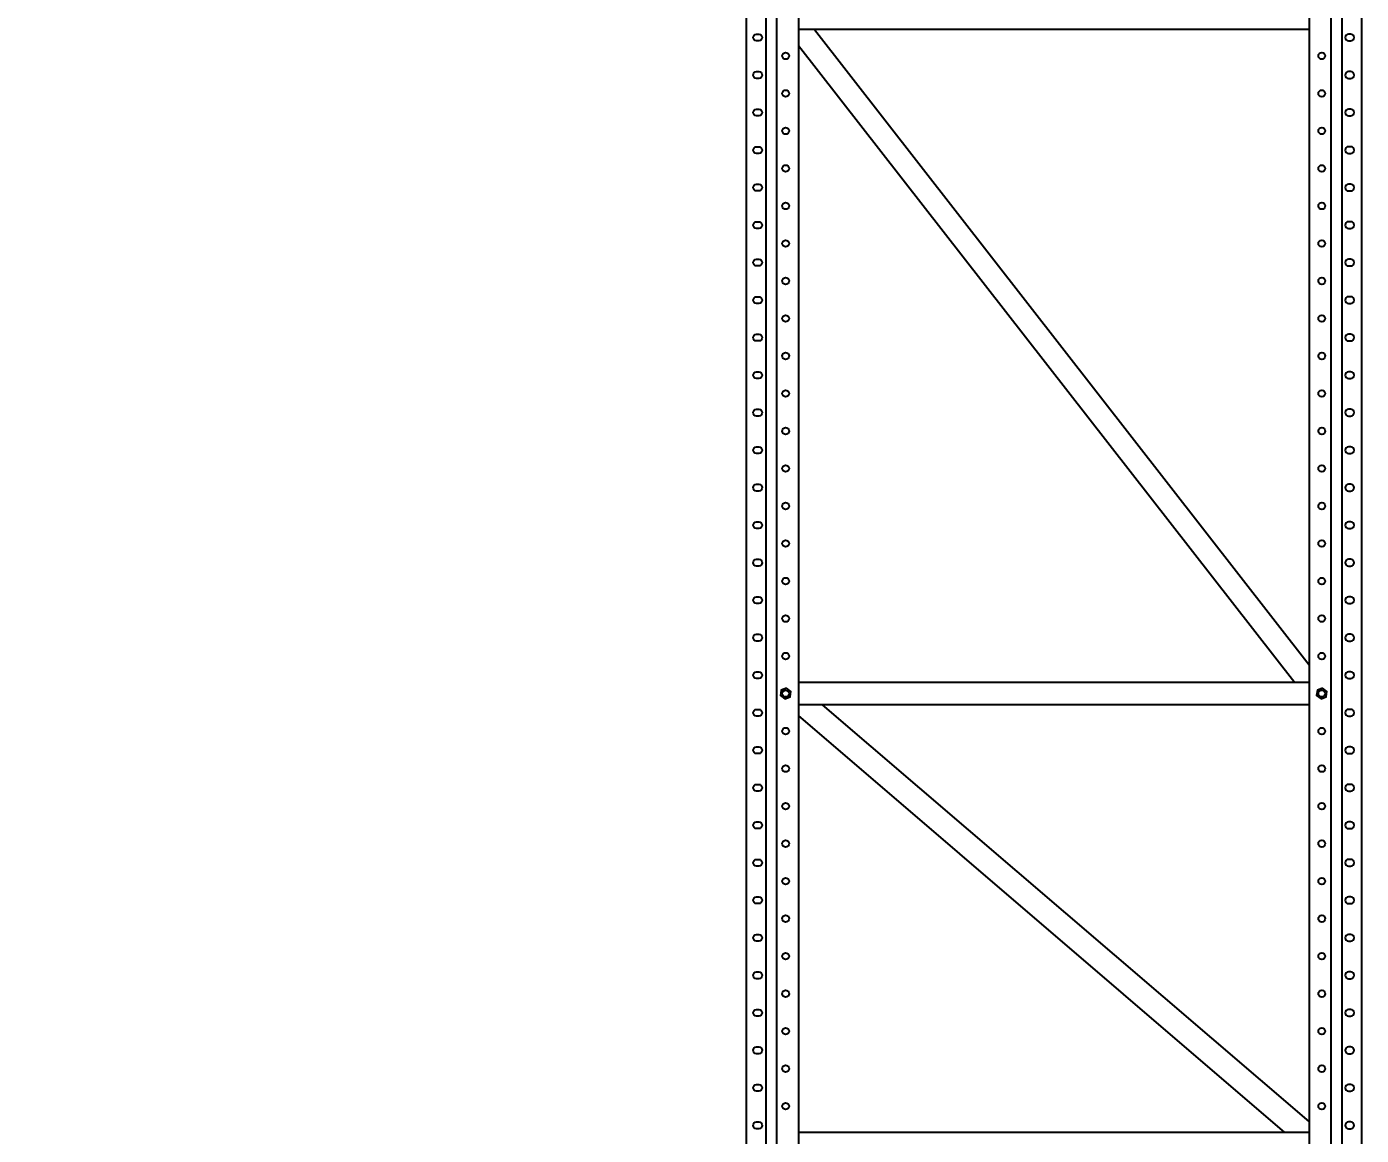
# Model space of a CAD drawing. Header units: millimetres. Extents: x 2596 to 53213, y 1175 to 12446.
# Drawn here: x 29095 to 30874, y 3067 to 4545 of the extents above; entities that cross this region are included whole.
import ezdxf

# ---------------------------------------------------------------- set-up
doc = ezdxf.new("R2010")
doc.units = ezdxf.units.MM
doc.linetypes.add('LIN0', pattern=[0])
doc.layers.add('MONTANTE', color=170, linetype='LIN0', lineweight=25)
doc.styles.add('DIM', font='dim.shx')
doc.dimstyles.new('200 - Planta Baixal', dxfattribs={"dimscale": 1.2, "dimtxt": 200, "dimasz": 50, "dimexe": 1.25, "dimexo": 40, "dimgap": 20, "dimtad": 1, "dimdec": 0, "dimzin": 9, "dimdsep": 46, "dimtxsty": 'DIM', "dimblk": 'OBLIQUE', "dimcen": 2.5, "dimclrd": 256, "dimclre": 256, "dimclrt": 256, "dimadec": 0, "dimazin": 0, "dimtfac": 1, "dimtdec": 0, "dimtmove": 0, "dimatfit": 0, "dimldrblk": 'OBLIQUE', "dimfxl": 0.04, "dimtolj": 1, "dimtzin": 1, "dimarcsym": 0})

# ---------------------------------------------------------------- blocks, each defined once
blk = doc.blocks.new('_Oblique')
at = {"color": 0, "linetype": 'ByBlock', "lineweight": -2}
blk.add_line((-0.5, -0.5), (0.5, 0.5), dxfattribs=at)
blk = doc.blocks.new('*D40')
at = {"lineweight": -2, "transparency": 16777216}
for p, q in [((30005.8, 10556.3), (28770.2, 10556.3)), ((28771.7, 1756.3), (28771.7, 10556.3)), ((30003.2, 1756.3), (28770.2, 1756.3))]:
    blk.add_line(p, q, dxfattribs=at)
at = {"layer": 'Defpoints', "color": 0, "transparency": 16777216}
for p in [(28771.7, 10556.3), (30053.8, 10556.3), (30051.2, 1756.3)]:
    blk.add_point(p, dxfattribs=at)
at = {"lineweight": -2, "transparency": 16777216, "xscale": 60, "yscale": 60, "zscale": 60}
for p, rotation in [((28771.7, 10556.3), 90), ((28771.7, 1756.3), 270)]:
    blk.add_blockref('_Oblique', p, dxfattribs=dict(at, rotation=rotation))
at = {"transparency": 16777216, "insert": (28627.7, 6156.3), "char_height": 240, "attachment_point": 5, "rotation": 90, "style": 'DIM'}
blk.add_mtext('\\A1;B', dxfattribs=at)
blk = doc.blocks.new('*U5')
at = {"layer": 'MONTANTE'}
for p, q in [((-872.6, 8804.8), (-872.6, 64.7)), ((-846.5, 8804.8), (-846.5, 64.7)), ((-832.1, 8804.8), (-832.1, 4.8)), ((-802.9, 8804.8), (-802.9, 4.8)), ((-122.4, 8804.8), (-122.4, 4.8)), ((-93.2, 8804.8), (-93.2, 4.8)), ((-78.8, 8804.8), (-78.8, 64.7)), ((-52.6, 8804.8), (-52.6, 64.7)), ((-122.4, 2789.7), (-802.9, 2789.7)), ((-122.4, 2789.7), (-802.9, 2789.7)), ((-781.6, 2789.7), (-122.4, 1943.2)), ((-802.9, 2768.6), (-141.4, 1919.7)), ((-122.4, 1919.7), (-802.9, 1919.7)), ((-122.4, 1889.7), (-802.9, 1889.7)), ((-122.4, 1334.2), (-770.6, 1889.7)), ((-154.7, 1319.7), (-802.9, 1875.3)), ((-122.4, 1319.7), (-802.9, 1319.7))]:
    blk.add_line(p, q, dxfattribs=at)
for points in [[(-855.7, 2774.7), (-858.7, 2774.7, -1), (-858.7, 2783.7), (-855.7, 2783.7, -1)], [(-69.6, 2774.7), (-66.6, 2774.7, 1), (-66.6, 2783.7), (-69.6, 2783.7, 1)], [(-855.7, 2724.7), (-858.7, 2724.7, -1), (-858.7, 2733.7), (-855.7, 2733.7, -1)], [(-69.6, 2724.7), (-66.6, 2724.7, 1), (-66.6, 2733.7), (-69.6, 2733.7, 1)], [(-855.7, 2674.7), (-858.7, 2674.7, -1), (-858.7, 2683.7), (-855.7, 2683.7, -1)], [(-69.6, 2674.7), (-66.6, 2674.7, 1), (-66.6, 2683.7), (-69.6, 2683.7, 1)], [(-855.7, 2624.7), (-858.7, 2624.7, -1), (-858.7, 2633.7), (-855.7, 2633.7, -1)], [(-69.6, 2624.7), (-66.6, 2624.7, 1), (-66.6, 2633.7), (-69.6, 2633.7, 1)], [(-855.7, 2574.7), (-858.7, 2574.7, -1), (-858.7, 2583.7), (-855.7, 2583.7, -1)], [(-69.6, 2574.7), (-66.6, 2574.7, 1), (-66.6, 2583.7), (-69.6, 2583.7, 1)], [(-855.7, 2524.7), (-858.7, 2524.7, -1), (-858.7, 2533.7), (-855.7, 2533.7, -1)], [(-69.6, 2524.7), (-66.6, 2524.7, 1), (-66.6, 2533.7), (-69.6, 2533.7, 1)], [(-855.7, 2474.7), (-858.7, 2474.7, -1), (-858.7, 2483.7), (-855.7, 2483.7, -1)], [(-69.6, 2474.7), (-66.6, 2474.7, 1), (-66.6, 2483.7), (-69.6, 2483.7, 1)], [(-855.7, 2424.7), (-858.7, 2424.7, -1), (-858.7, 2433.7), (-855.7, 2433.7, -1)], [(-69.6, 2424.7), (-66.6, 2424.7, 1), (-66.6, 2433.7), (-69.6, 2433.7, 1)], [(-855.7, 2374.7), (-858.7, 2374.7, -1), (-858.7, 2383.7), (-855.7, 2383.7, -1)], [(-69.6, 2374.7), (-66.6, 2374.7, 1), (-66.6, 2383.7), (-69.6, 2383.7, 1)], [(-855.7, 2324.7), (-858.7, 2324.7, -1), (-858.7, 2333.7), (-855.7, 2333.7, -1)], [(-69.6, 2324.7), (-66.6, 2324.7, 1), (-66.6, 2333.7), (-69.6, 2333.7, 1)], [(-855.7, 2274.7), (-858.7, 2274.7, -1), (-858.7, 2283.7), (-855.7, 2283.7, -1)], [(-69.6, 2274.7), (-66.6, 2274.7, 1), (-66.6, 2283.7), (-69.6, 2283.7, 1)], [(-855.7, 2224.7), (-858.7, 2224.7, -1), (-858.7, 2233.7), (-855.7, 2233.7, -1)], [(-69.6, 2224.7), (-66.6, 2224.7, 1), (-66.6, 2233.7), (-69.6, 2233.7, 1)], [(-855.7, 2174.7), (-858.7, 2174.7, -1), (-858.7, 2183.7), (-855.7, 2183.7, -1)], [(-69.6, 2174.7), (-66.6, 2174.7, 1), (-66.6, 2183.7), (-69.6, 2183.7, 1)], [(-855.7, 2124.7), (-858.7, 2124.7, -1), (-858.7, 2133.7), (-855.7, 2133.7, -1)], [(-69.6, 2124.7), (-66.6, 2124.7, 1), (-66.6, 2133.7), (-69.6, 2133.7, 1)], [(-855.7, 2074.7), (-858.7, 2074.7, -1), (-858.7, 2083.7), (-855.7, 2083.7, -1)], [(-69.6, 2074.7), (-66.6, 2074.7, 1), (-66.6, 2083.7), (-69.6, 2083.7, 1)], [(-855.7, 2024.7), (-858.7, 2024.7, -1), (-858.7, 2033.7), (-855.7, 2033.7, -1)], [(-69.6, 2024.7), (-66.6, 2024.7, 1), (-66.6, 2033.7), (-69.6, 2033.7, 1)], [(-855.7, 1974.7), (-858.7, 1974.7, -1), (-858.7, 1983.7), (-855.7, 1983.7, -1)], [(-69.6, 1974.7), (-66.6, 1974.7, 1), (-66.6, 1983.7), (-69.6, 1983.7, 1)], [(-855.7, 1924.7), (-858.7, 1924.7, -1), (-858.7, 1933.7), (-855.7, 1933.7, -1)], [(-69.6, 1924.7), (-66.6, 1924.7, 1), (-66.6, 1933.7), (-69.6, 1933.7, 1)], [(-855.7, 1874.7), (-858.7, 1874.7, -1), (-858.7, 1883.7), (-855.7, 1883.7, -1)], [(-69.6, 1874.7), (-66.6, 1874.7, 1), (-66.6, 1883.7), (-69.6, 1883.7, 1)], [(-855.7, 1824.7), (-858.7, 1824.7, -1), (-858.7, 1833.7), (-855.7, 1833.7, -1)], [(-69.6, 1824.7), (-66.6, 1824.7, 1), (-66.6, 1833.7), (-69.6, 1833.7, 1)], [(-855.7, 1774.7), (-858.7, 1774.7, -1), (-858.7, 1783.7), (-855.7, 1783.7, -1)], [(-69.6, 1774.7), (-66.6, 1774.7, 1), (-66.6, 1783.7), (-69.6, 1783.7, 1)], [(-855.7, 1724.7), (-858.7, 1724.7, -1), (-858.7, 1733.7), (-855.7, 1733.7, -1)], [(-69.6, 1724.7), (-66.6, 1724.7, 1), (-66.6, 1733.7), (-69.6, 1733.7, 1)], [(-855.7, 1674.7), (-858.7, 1674.7, -1), (-858.7, 1683.7), (-855.7, 1683.7, -1)], [(-69.6, 1674.7), (-66.6, 1674.7, 1), (-66.6, 1683.7), (-69.6, 1683.7, 1)], [(-855.7, 1624.7), (-858.7, 1624.7, -1), (-858.7, 1633.7), (-855.7, 1633.7, -1)], [(-69.6, 1624.7), (-66.6, 1624.7, 1), (-66.6, 1633.7), (-69.6, 1633.7, 1)], [(-855.7, 1574.7), (-858.7, 1574.7, -1), (-858.7, 1583.7), (-855.7, 1583.7, -1)], [(-69.6, 1574.7), (-66.6, 1574.7, 1), (-66.6, 1583.7), (-69.6, 1583.7, 1)], [(-855.7, 1524.7), (-858.7, 1524.7, -1), (-858.7, 1533.7), (-855.7, 1533.7, -1)], [(-69.6, 1524.7), (-66.6, 1524.7, 1), (-66.6, 1533.7), (-69.6, 1533.7, 1)], [(-855.7, 1474.7), (-858.7, 1474.7, -1), (-858.7, 1483.7), (-855.7, 1483.7, -1)], [(-69.6, 1474.7), (-66.6, 1474.7, 1), (-66.6, 1483.7), (-69.6, 1483.7, 1)], [(-855.7, 1424.7), (-858.7, 1424.7, -1), (-858.7, 1433.7), (-855.7, 1433.7, -1)], [(-69.6, 1424.7), (-66.6, 1424.7, 1), (-66.6, 1433.7), (-69.6, 1433.7, 1)], [(-855.7, 1374.7), (-858.7, 1374.7, -1), (-858.7, 1383.7), (-855.7, 1383.7, -1)], [(-69.6, 1374.7), (-66.6, 1374.7, 1), (-66.6, 1383.7), (-69.6, 1383.7, 1)], [(-855.7, 1324.7), (-858.7, 1324.7, -1), (-858.7, 1333.7), (-855.7, 1333.7, -1)], [(-69.6, 1324.7), (-66.6, 1324.7, 1), (-66.6, 1333.7), (-69.6, 1333.7, 1)]]:
    blk.add_lwpolyline(points, format="xyb", close=True, dxfattribs=at)
for points in [[(-818.9, 1912), (-825.7, 1909.2), (-826.7, 1902), (-820.9, 1897.5), (-814.1, 1900.3), (-813.1, 1907.5), (-818.9, 1912)], [(-104.4, 1912), (-111.2, 1909.2), (-112.2, 1902), (-106.4, 1897.5), (-99.6, 1900.3), (-98.6, 1907.5), (-104.4, 1912)]]:
    blk.add_lwpolyline(points, dxfattribs=at)
for centre in [(-819.9, 2754.7), (-105.4, 2754.7), (-819.9, 2704.7), (-105.4, 2704.7), (-819.9, 2654.7), (-105.4, 2654.7), (-819.9, 2604.7), (-105.4, 2604.7), (-819.9, 2554.7), (-105.4, 2554.7), (-819.9, 2504.7), (-105.4, 2504.7), (-819.9, 2454.7), (-105.4, 2454.7), (-819.9, 2404.7), (-105.4, 2404.7), (-819.9, 2354.7), (-105.4, 2354.7), (-819.9, 2304.7), (-105.4, 2304.7), (-819.9, 2254.7), (-105.4, 2254.7), (-819.9, 2204.7), (-105.4, 2204.7), (-819.9, 2154.7), (-105.4, 2154.7), (-819.9, 2104.7), (-105.4, 2104.7), (-819.9, 2054.7), (-105.4, 2054.7), (-819.9, 2004.7), (-105.4, 2004.7), (-819.9, 1954.7), (-105.4, 1954.7), (-819.9, 1904.7), (-105.4, 1904.7), (-819.9, 1854.7), (-105.4, 1854.7), (-819.9, 1804.7), (-105.4, 1804.7), (-819.9, 1754.7), (-105.4, 1754.7), (-819.9, 1704.7), (-105.4, 1704.7), (-819.9, 1654.7), (-105.4, 1654.7), (-819.9, 1604.7), (-105.4, 1604.7), (-819.9, 1554.7), (-105.4, 1554.7), (-819.9, 1504.7), (-105.4, 1504.7), (-819.9, 1454.7), (-105.4, 1454.7), (-819.9, 1404.7), (-105.4, 1404.7), (-819.9, 1354.7), (-105.4, 1354.7)]:
    blk.add_circle(centre, 4.5, dxfattribs=at)
blk = doc.blocks.new('*U38')
blk.add_blockref('*U5', (42.5, -4552.375))
blk = doc.blocks.new('*U37')
at = {"color": 0, "linetype": 'ByBlock', "lineweight": -2, "transparency": 16777216}
blk.add_blockref('*U38', (0, 0), dxfattribs=at)

msp = doc.modelspace()

# ---------------------------------------------------------------- block references
msp.add_blockref('*U37', (30884, 6303.9))

# ---------------------------------------------------------------- dimensions: what is measured, and where the dimension line sits
dim = msp.add_linear_dim(base=(28771.7, 10556.3), p1=(30051.2, 1756.3), p2=(30053.8, 10556.3), angle=90, text='B', dimstyle='200 - Planta Baixal')
dim.commit()
dim.dimension.update_dxf_attribs({"geometry": '*D40', "text_midpoint": (28627.7, 6156.3)})

doc.saveas('drawing.dxf')
